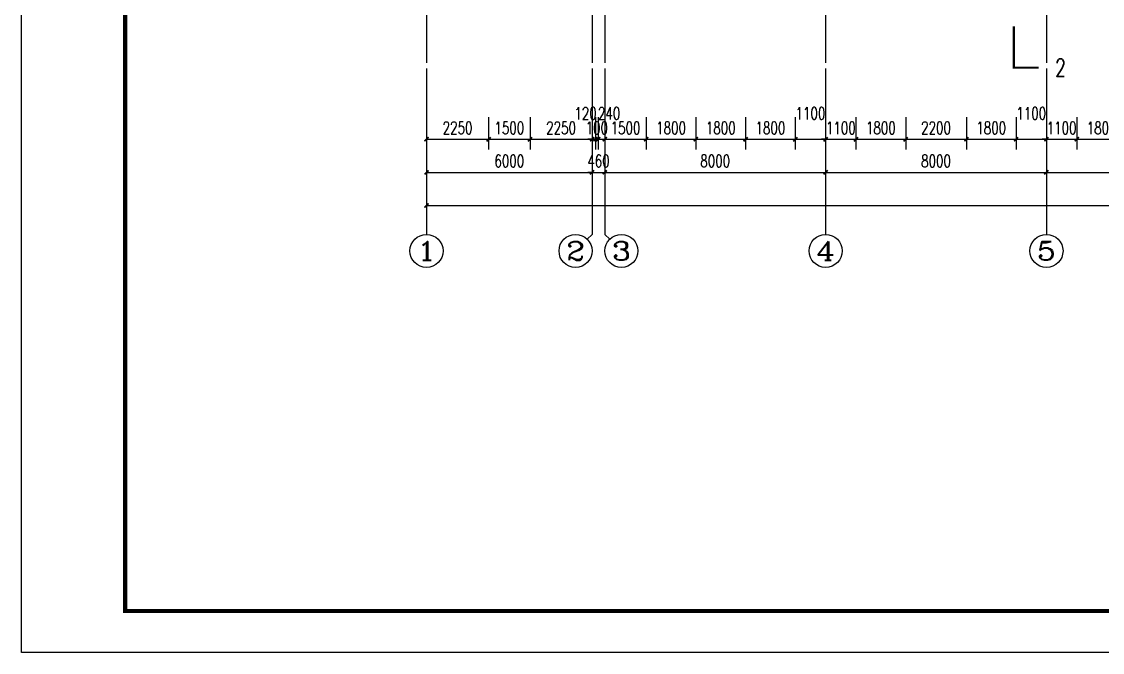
# Model space of a CAD drawing. Header units: millimetres. Extents: x 4279522 to 4437387, y 18981343 to 19528009.
# Drawn here: x 4333912 to 4373069, y 19332646 to 19355522 of the extents above; entities that cross this region are included whole.
import ezdxf
from ezdxf.enums import TextEntityAlignment as Align

# ---------------------------------------------------------------- set-up
doc = ezdxf.new("R2010")
doc.units = ezdxf.units.MM
doc.header["$LTSCALE"] = 1000
doc.header["$MEASUREMENT"] = 0
doc.linetypes.add('DOTE', pattern=[2.42, 2, -0.2, 0.02, -0.2])
doc.layers.get('Defpoints').update_dxf_attribs({"color": 1})
for name, color, linetype in [('AXIS_TEXT', 7, 'Continuous'), ('AXIS_外部', 171, 'Continuous'), ('DIM_SYMB', 165, 'Continuous'), ('DOTE', 250, 'DOTE'), ('PUB_DIM', 161, 'Continuous'), ('PUB_TEXT', 7, 'Continuous'), ('TK', 4, 'Continuous')]:
    doc.layers.add(name, color=color, linetype=linetype)
doc.styles.add('_TCH_AXIS', font='COMPLEX', dxfattribs={"bigfont": 'GBCBIG'})
doc.styles.add('_TCH_DIM_T3', font='SIMPLEX', dxfattribs={"width": 0.705882, "bigfont": 'GBCBIG'})
doc.styles.add('_TCH_LABEL', font='COMPLEX', dxfattribs={"bigfont": 'GBCBIG'})
doc.styles.add('COMPLEX', font='COMPLEX')
doc.dimstyles.new('_TCH_ARCH&&150', dxfattribs={"dimtxt": 446.25, "dimasz": 150, "dimexe": 375, "dimexo": 450, "dimgap": 189.375, "dimtad": 1, "dimdec": 0, "dimzin": 0, "dimdsep": 46, "dimtxsty": '_TCH_DIM_T3', "dimblk": 'ARCHTICK', "dimcen": 0.09, "dimclrt": 7, "dimazin": 2, "dimtfac": 1, "dimtdec": 0, "dimtix": 1, "dimtmove": 2, "dimatfit": 3, "dimfxl": 0, "dimtolj": 1, "dimtzin": 0, "dimarcsym": 0})

# ---------------------------------------------------------------- blocks, each defined once
blk = doc.blocks.new('GeYuanFrame_28677755', base_point=(18.76, 4.34))
at = {"layer": 'TK'}
blk.add_lwpolyline([(18.76, 424.34), (686.76, 424.34), (686.76, 4.34), (18.76, 4.34), (18.76, 424.34)], dxfattribs=at)
at = {"layer": 'TK', "const_width": 1}
blk.add_lwpolyline([(676.76, 414.34), (43.76, 414.34), (43.76, 14.34), (676.76, 14.34)], close=True, dxfattribs=at)
blk = doc.blocks.new('_ArchTick')
at = {"color": 0, "linetype": 'ByBlock', "const_width": 0.4}
blk.add_lwpolyline([(-0.5, -0.5), (0.5, 0.5)], dxfattribs=at)
blk = doc.blocks.new('*D420')
at = {"layer": 'Defpoints', "color": 0}
for p in [(4372142, 19352501), (4373942, 19352501), (4373942, 19351255)]:
    blk.add_point(p, dxfattribs=at)
at = {"layer": 'PUB_DIM', "color": 0, "lineweight": -2}
for p, q in [((4372142, 19352051), (4372142, 19350880)), ((4373942, 19352051), (4373942, 19350880)), ((4372142, 19351255), (4373942, 19351255))]:
    blk.add_line(p, q, dxfattribs=at)
at = {"layer": 'PUB_DIM', "color": 0, "lineweight": -2, "xscale": 150, "yscale": 150, "zscale": 150, "rotation": 180}
blk.add_blockref('_ArchTick', (4372142, 19351255), dxfattribs=at)
at = {"layer": 'PUB_DIM', "color": 0, "lineweight": -2, "xscale": 150, "yscale": 150, "zscale": 150}
blk.add_blockref('_ArchTick', (4373942, 19351255), dxfattribs=at)
at = {"layer": 'PUB_DIM', "color": 7, "insert": (4373042, 19351667), "char_height": 446.2, "attachment_point": 5, "style": '_TCH_DIM_T3'}
blk.add_mtext('\\A1;1800', dxfattribs=at)
blk = doc.blocks.new('*D421')
at = {"layer": 'Defpoints', "color": 0}
for p in [(4371042, 19352501), (4372142, 19352501), (4372142, 19351255)]:
    blk.add_point(p, dxfattribs=at)
at = {"layer": 'PUB_DIM', "color": 0, "lineweight": -2}
for p, q in [((4371042, 19352051), (4371042, 19350880)), ((4372142, 19352051), (4372142, 19350880)), ((4371042, 19351255), (4370892, 19351255)), ((4371042, 19351255), (4372142, 19351255)), ((4372142, 19351255), (4372292, 19351255))]:
    blk.add_line(p, q, dxfattribs=at)
at = {"layer": 'PUB_DIM', "color": 0, "lineweight": -2, "xscale": 150, "yscale": 150, "zscale": 150}
blk.add_blockref('_ArchTick', (4371042, 19351255), dxfattribs=at)
at = {"layer": 'PUB_DIM', "color": 0, "lineweight": -2, "xscale": 150, "yscale": 150, "zscale": 150, "rotation": 180}
blk.add_blockref('_ArchTick', (4372142, 19351255), dxfattribs=at)
at = {"layer": 'PUB_DIM', "color": 7, "insert": (4371592, 19351667), "char_height": 446.2, "attachment_point": 5, "style": '_TCH_DIM_T3'}
blk.add_mtext('\\A1;1100', dxfattribs=at)
blk = doc.blocks.new('*D422')
at = {"layer": 'Defpoints', "color": 0}
for p in [(4369942, 19352501), (4371042, 19352501), (4371042, 19351255)]:
    blk.add_point(p, dxfattribs=at)
at = {"layer": 'PUB_DIM', "color": 0, "lineweight": -2}
for p, q in [((4369942, 19352051), (4369942, 19350880)), ((4371042, 19352051), (4371042, 19350880)), ((4369942, 19351255), (4371042, 19351255))]:
    blk.add_line(p, q, dxfattribs=at)
at = {"layer": 'PUB_DIM', "color": 0, "lineweight": -2, "xscale": 150, "yscale": 150, "zscale": 150, "rotation": 180}
blk.add_blockref('_ArchTick', (4369942, 19351255), dxfattribs=at)
at = {"layer": 'PUB_DIM', "color": 0, "lineweight": -2, "xscale": 150, "yscale": 150, "zscale": 150}
blk.add_blockref('_ArchTick', (4371042, 19351255), dxfattribs=at)
at = {"layer": 'PUB_DIM', "color": 7, "insert": (4370492, 19352192), "char_height": 446.2, "attachment_point": 5, "style": '_TCH_DIM_T3'}
blk.add_mtext('\\A1;1100', dxfattribs=at)
blk = doc.blocks.new('*D423')
at = {"layer": 'Defpoints', "color": 0}
for p in [(4368142, 19352501), (4369942, 19352501), (4369942, 19351255)]:
    blk.add_point(p, dxfattribs=at)
at = {"layer": 'PUB_DIM', "color": 0, "lineweight": -2}
for p, q in [((4368142, 19352051), (4368142, 19350880)), ((4369942, 19352051), (4369942, 19350880)), ((4368142, 19351255), (4369942, 19351255))]:
    blk.add_line(p, q, dxfattribs=at)
at = {"layer": 'PUB_DIM', "color": 0, "lineweight": -2, "xscale": 150, "yscale": 150, "zscale": 150, "rotation": 180}
blk.add_blockref('_ArchTick', (4368142, 19351255), dxfattribs=at)
at = {"layer": 'PUB_DIM', "color": 0, "lineweight": -2, "xscale": 150, "yscale": 150, "zscale": 150}
blk.add_blockref('_ArchTick', (4369942, 19351255), dxfattribs=at)
at = {"layer": 'PUB_DIM', "color": 7, "insert": (4369042, 19351667), "char_height": 446.2, "attachment_point": 5, "style": '_TCH_DIM_T3'}
blk.add_mtext('\\A1;1800', dxfattribs=at)
blk = doc.blocks.new('*D424')
at = {"layer": 'Defpoints', "color": 0}
for p in [(4365942, 19352501), (4368142, 19352501), (4368142, 19351255)]:
    blk.add_point(p, dxfattribs=at)
at = {"layer": 'PUB_DIM', "color": 0, "lineweight": -2}
for p, q in [((4365942, 19352051), (4365942, 19350880)), ((4368142, 19352051), (4368142, 19350880)), ((4365942, 19351255), (4368142, 19351255))]:
    blk.add_line(p, q, dxfattribs=at)
at = {"layer": 'PUB_DIM', "color": 0, "lineweight": -2, "xscale": 150, "yscale": 150, "zscale": 150, "rotation": 180}
blk.add_blockref('_ArchTick', (4365942, 19351255), dxfattribs=at)
at = {"layer": 'PUB_DIM', "color": 0, "lineweight": -2, "xscale": 150, "yscale": 150, "zscale": 150}
blk.add_blockref('_ArchTick', (4368142, 19351255), dxfattribs=at)
at = {"layer": 'PUB_DIM', "color": 7, "insert": (4367042, 19351667), "char_height": 446.2, "attachment_point": 5, "style": '_TCH_DIM_T3'}
blk.add_mtext('\\A1;2200', dxfattribs=at)
blk = doc.blocks.new('*D425')
at = {"layer": 'Defpoints', "color": 0}
for p in [(4364142, 19352501), (4365942, 19352501), (4365942, 19351255)]:
    blk.add_point(p, dxfattribs=at)
at = {"layer": 'PUB_DIM', "color": 0, "lineweight": -2}
for p, q in [((4364142, 19352051), (4364142, 19350880)), ((4365942, 19352051), (4365942, 19350880)), ((4364142, 19351255), (4365942, 19351255))]:
    blk.add_line(p, q, dxfattribs=at)
at = {"layer": 'PUB_DIM', "color": 0, "lineweight": -2, "xscale": 150, "yscale": 150, "zscale": 150, "rotation": 180}
blk.add_blockref('_ArchTick', (4364142, 19351255), dxfattribs=at)
at = {"layer": 'PUB_DIM', "color": 0, "lineweight": -2, "xscale": 150, "yscale": 150, "zscale": 150}
blk.add_blockref('_ArchTick', (4365942, 19351255), dxfattribs=at)
at = {"layer": 'PUB_DIM', "color": 7, "insert": (4365042, 19351667), "char_height": 446.2, "attachment_point": 5, "style": '_TCH_DIM_T3'}
blk.add_mtext('\\A1;1800', dxfattribs=at)
blk = doc.blocks.new('*D426')
at = {"layer": 'Defpoints', "color": 0}
for p in [(4363042, 19352501), (4364142, 19352501), (4364142, 19351255)]:
    blk.add_point(p, dxfattribs=at)
at = {"layer": 'PUB_DIM', "color": 0, "lineweight": -2}
for p, q in [((4363042, 19352051), (4363042, 19350880)), ((4364142, 19352051), (4364142, 19350880)), ((4363042, 19351255), (4362892, 19351255)), ((4363042, 19351255), (4364142, 19351255)), ((4364142, 19351255), (4364292, 19351255))]:
    blk.add_line(p, q, dxfattribs=at)
at = {"layer": 'PUB_DIM', "color": 0, "lineweight": -2, "xscale": 150, "yscale": 150, "zscale": 150}
blk.add_blockref('_ArchTick', (4363042, 19351255), dxfattribs=at)
at = {"layer": 'PUB_DIM', "color": 0, "lineweight": -2, "xscale": 150, "yscale": 150, "zscale": 150, "rotation": 180}
blk.add_blockref('_ArchTick', (4364142, 19351255), dxfattribs=at)
at = {"layer": 'PUB_DIM', "color": 7, "insert": (4363592, 19351667), "char_height": 446.2, "attachment_point": 5, "style": '_TCH_DIM_T3'}
blk.add_mtext('\\A1;1100', dxfattribs=at)
blk = doc.blocks.new('*D427')
at = {"layer": 'Defpoints', "color": 0}
for p in [(4361942, 19352501), (4363042, 19352501), (4363042, 19351255)]:
    blk.add_point(p, dxfattribs=at)
at = {"layer": 'PUB_DIM', "color": 0, "lineweight": -2}
for p, q in [((4361942, 19352051), (4361942, 19350880)), ((4363042, 19352051), (4363042, 19350880)), ((4361942, 19351255), (4363042, 19351255))]:
    blk.add_line(p, q, dxfattribs=at)
at = {"layer": 'PUB_DIM', "color": 0, "lineweight": -2, "xscale": 150, "yscale": 150, "zscale": 150, "rotation": 180}
blk.add_blockref('_ArchTick', (4361942, 19351255), dxfattribs=at)
at = {"layer": 'PUB_DIM', "color": 0, "lineweight": -2, "xscale": 150, "yscale": 150, "zscale": 150}
blk.add_blockref('_ArchTick', (4363042, 19351255), dxfattribs=at)
at = {"layer": 'PUB_DIM', "color": 7, "insert": (4362492, 19352192), "char_height": 446.2, "attachment_point": 5, "style": '_TCH_DIM_T3'}
blk.add_mtext('\\A1;1100', dxfattribs=at)
blk = doc.blocks.new('*D428')
at = {"layer": 'Defpoints', "color": 0}
for p in [(4360142, 19352501), (4361942, 19352501), (4361942, 19351255)]:
    blk.add_point(p, dxfattribs=at)
at = {"layer": 'PUB_DIM', "color": 0, "lineweight": -2}
for p, q in [((4360142, 19352051), (4360142, 19350880)), ((4361942, 19352051), (4361942, 19350880)), ((4360142, 19351255), (4361942, 19351255))]:
    blk.add_line(p, q, dxfattribs=at)
at = {"layer": 'PUB_DIM', "color": 0, "lineweight": -2, "xscale": 150, "yscale": 150, "zscale": 150, "rotation": 180}
blk.add_blockref('_ArchTick', (4360142, 19351255), dxfattribs=at)
at = {"layer": 'PUB_DIM', "color": 0, "lineweight": -2, "xscale": 150, "yscale": 150, "zscale": 150}
blk.add_blockref('_ArchTick', (4361942, 19351255), dxfattribs=at)
at = {"layer": 'PUB_DIM', "color": 7, "insert": (4361042, 19351667), "char_height": 446.2, "attachment_point": 5, "style": '_TCH_DIM_T3'}
blk.add_mtext('\\A1;1800', dxfattribs=at)
blk = doc.blocks.new('*D429')
at = {"layer": 'Defpoints', "color": 0}
for p in [(4358342, 19352501), (4360142, 19352501), (4360142, 19351255)]:
    blk.add_point(p, dxfattribs=at)
at = {"layer": 'PUB_DIM', "color": 0, "lineweight": -2}
for p, q in [((4358342, 19352051), (4358342, 19350880)), ((4360142, 19352051), (4360142, 19350880)), ((4358342, 19351255), (4360142, 19351255))]:
    blk.add_line(p, q, dxfattribs=at)
at = {"layer": 'PUB_DIM', "color": 0, "lineweight": -2, "xscale": 150, "yscale": 150, "zscale": 150, "rotation": 180}
blk.add_blockref('_ArchTick', (4358342, 19351255), dxfattribs=at)
at = {"layer": 'PUB_DIM', "color": 0, "lineweight": -2, "xscale": 150, "yscale": 150, "zscale": 150}
blk.add_blockref('_ArchTick', (4360142, 19351255), dxfattribs=at)
at = {"layer": 'PUB_DIM', "color": 7, "insert": (4359242, 19351667), "char_height": 446.2, "attachment_point": 5, "style": '_TCH_DIM_T3'}
blk.add_mtext('\\A1;1800', dxfattribs=at)
blk = doc.blocks.new('*D430')
at = {"layer": 'Defpoints', "color": 0}
for p in [(4356542, 19352501), (4358342, 19352501), (4358342, 19351255)]:
    blk.add_point(p, dxfattribs=at)
at = {"layer": 'PUB_DIM', "color": 0, "lineweight": -2}
for p, q in [((4356542, 19352051), (4356542, 19350880)), ((4358342, 19352051), (4358342, 19350880)), ((4356542, 19351255), (4358342, 19351255))]:
    blk.add_line(p, q, dxfattribs=at)
at = {"layer": 'PUB_DIM', "color": 0, "lineweight": -2, "xscale": 150, "yscale": 150, "zscale": 150, "rotation": 180}
blk.add_blockref('_ArchTick', (4356542, 19351255), dxfattribs=at)
at = {"layer": 'PUB_DIM', "color": 0, "lineweight": -2, "xscale": 150, "yscale": 150, "zscale": 150}
blk.add_blockref('_ArchTick', (4358342, 19351255), dxfattribs=at)
at = {"layer": 'PUB_DIM', "color": 7, "insert": (4357442, 19351667), "char_height": 446.2, "attachment_point": 5, "style": '_TCH_DIM_T3'}
blk.add_mtext('\\A1;1800', dxfattribs=at)
blk = doc.blocks.new('*D431')
at = {"layer": 'Defpoints', "color": 0}
for p in [(4355042, 19352501), (4356542, 19352501), (4356542, 19351255)]:
    blk.add_point(p, dxfattribs=at)
at = {"layer": 'PUB_DIM', "color": 0, "lineweight": -2}
for p, q in [((4355042, 19352051), (4355042, 19350880)), ((4356542, 19352051), (4356542, 19350880)), ((4355042, 19351255), (4356542, 19351255))]:
    blk.add_line(p, q, dxfattribs=at)
at = {"layer": 'PUB_DIM', "color": 0, "lineweight": -2, "xscale": 150, "yscale": 150, "zscale": 150, "rotation": 180}
blk.add_blockref('_ArchTick', (4355042, 19351255), dxfattribs=at)
at = {"layer": 'PUB_DIM', "color": 0, "lineweight": -2, "xscale": 150, "yscale": 150, "zscale": 150}
blk.add_blockref('_ArchTick', (4356542, 19351255), dxfattribs=at)
at = {"layer": 'PUB_DIM', "color": 7, "insert": (4355792, 19351667), "char_height": 446.2, "attachment_point": 5, "style": '_TCH_DIM_T3'}
blk.add_mtext('\\A1;1500', dxfattribs=at)
blk = doc.blocks.new('*D432')
at = {"layer": 'Defpoints', "color": 0}
for p in [(4354802, 19352501), (4355042, 19352501), (4355042, 19351255)]:
    blk.add_point(p, dxfattribs=at)
at = {"layer": 'PUB_DIM', "color": 0, "lineweight": -2}
for p, q in [((4354802, 19352051), (4354802, 19350880)), ((4355042, 19352051), (4355042, 19350880)), ((4354802, 19351255), (4354652, 19351255)), ((4354802, 19351255), (4355042, 19351255)), ((4355042, 19351255), (4355192, 19351255))]:
    blk.add_line(p, q, dxfattribs=at)
at = {"layer": 'PUB_DIM', "color": 0, "lineweight": -2, "xscale": 150, "yscale": 150, "zscale": 150}
blk.add_blockref('_ArchTick', (4354802, 19351255), dxfattribs=at)
at = {"layer": 'PUB_DIM', "color": 0, "lineweight": -2, "xscale": 150, "yscale": 150, "zscale": 150, "rotation": 180}
blk.add_blockref('_ArchTick', (4355042, 19351255), dxfattribs=at)
at = {"layer": 'PUB_DIM', "color": 7, "insert": (4355197, 19352192), "char_height": 446.2, "attachment_point": 5, "style": '_TCH_DIM_T3'}
blk.add_mtext('\\A1;240', dxfattribs=at)
blk = doc.blocks.new('*D433')
at = {"layer": 'Defpoints', "color": 0}
for p in [(4354702, 19352501), (4354802, 19352501), (4354802, 19351255)]:
    blk.add_point(p, dxfattribs=at)
at = {"layer": 'PUB_DIM', "color": 0, "lineweight": -2}
for p, q in [((4354702, 19352051), (4354702, 19350880)), ((4354802, 19352051), (4354802, 19350880)), ((4354702, 19351255), (4354552, 19351255)), ((4354702, 19351255), (4354802, 19351255)), ((4354802, 19351255), (4354952, 19351255))]:
    blk.add_line(p, q, dxfattribs=at)
at = {"layer": 'PUB_DIM', "color": 0, "lineweight": -2, "xscale": 150, "yscale": 150, "zscale": 150}
blk.add_blockref('_ArchTick', (4354702, 19351255), dxfattribs=at)
at = {"layer": 'PUB_DIM', "color": 0, "lineweight": -2, "xscale": 150, "yscale": 150, "zscale": 150, "rotation": 180}
blk.add_blockref('_ArchTick', (4354802, 19351255), dxfattribs=at)
at = {"layer": 'PUB_DIM', "color": 7, "insert": (4354752, 19351667), "char_height": 446.2, "attachment_point": 5, "style": '_TCH_DIM_T3'}
blk.add_mtext('\\A1;100', dxfattribs=at)
blk = doc.blocks.new('*D434')
at = {"layer": 'Defpoints', "color": 0}
for p in [(4354582, 19352501), (4354702, 19352501), (4354702, 19351255)]:
    blk.add_point(p, dxfattribs=at)
at = {"layer": 'PUB_DIM', "color": 0, "lineweight": -2}
for p, q in [((4354582, 19352051), (4354582, 19350880)), ((4354702, 19352051), (4354702, 19350880)), ((4354582, 19351255), (4354432, 19351255)), ((4354582, 19351255), (4354702, 19351255)), ((4354702, 19351255), (4354852, 19351255))]:
    blk.add_line(p, q, dxfattribs=at)
at = {"layer": 'PUB_DIM', "color": 0, "lineweight": -2, "xscale": 150, "yscale": 150, "zscale": 150}
blk.add_blockref('_ArchTick', (4354582, 19351255), dxfattribs=at)
at = {"layer": 'PUB_DIM', "color": 0, "lineweight": -2, "xscale": 150, "yscale": 150, "zscale": 150, "rotation": 180}
blk.add_blockref('_ArchTick', (4354702, 19351255), dxfattribs=at)
at = {"layer": 'PUB_DIM', "color": 7, "insert": (4354344, 19352192), "char_height": 446.2, "attachment_point": 5, "style": '_TCH_DIM_T3'}
blk.add_mtext('\\A1;120', dxfattribs=at)
blk = doc.blocks.new('*D435')
at = {"layer": 'Defpoints', "color": 0}
for p in [(4352332, 19352501), (4354582, 19352501), (4354582, 19351255)]:
    blk.add_point(p, dxfattribs=at)
at = {"layer": 'PUB_DIM', "color": 0, "lineweight": -2}
for p, q in [((4352332, 19352051), (4352332, 19350880)), ((4354582, 19352051), (4354582, 19350880)), ((4352332, 19351255), (4354582, 19351255))]:
    blk.add_line(p, q, dxfattribs=at)
at = {"layer": 'PUB_DIM', "color": 0, "lineweight": -2, "xscale": 150, "yscale": 150, "zscale": 150, "rotation": 180}
blk.add_blockref('_ArchTick', (4352332, 19351255), dxfattribs=at)
at = {"layer": 'PUB_DIM', "color": 0, "lineweight": -2, "xscale": 150, "yscale": 150, "zscale": 150}
blk.add_blockref('_ArchTick', (4354582, 19351255), dxfattribs=at)
at = {"layer": 'PUB_DIM', "color": 7, "insert": (4353457, 19351667), "char_height": 446.2, "attachment_point": 5, "style": '_TCH_DIM_T3'}
blk.add_mtext('\\A1;2250', dxfattribs=at)
blk = doc.blocks.new('*D436')
at = {"layer": 'Defpoints', "color": 0}
for p in [(4350832, 19352501), (4352332, 19352501), (4352332, 19351255)]:
    blk.add_point(p, dxfattribs=at)
at = {"layer": 'PUB_DIM', "color": 0, "lineweight": -2}
for p, q in [((4350832, 19352051), (4350832, 19350880)), ((4352332, 19352051), (4352332, 19350880)), ((4350832, 19351255), (4352332, 19351255))]:
    blk.add_line(p, q, dxfattribs=at)
at = {"layer": 'PUB_DIM', "color": 0, "lineweight": -2, "xscale": 150, "yscale": 150, "zscale": 150, "rotation": 180}
blk.add_blockref('_ArchTick', (4350832, 19351255), dxfattribs=at)
at = {"layer": 'PUB_DIM', "color": 0, "lineweight": -2, "xscale": 150, "yscale": 150, "zscale": 150}
blk.add_blockref('_ArchTick', (4352332, 19351255), dxfattribs=at)
at = {"layer": 'PUB_DIM', "color": 7, "insert": (4351582, 19351667), "char_height": 446.2, "attachment_point": 5, "style": '_TCH_DIM_T3'}
blk.add_mtext('\\A1;1500', dxfattribs=at)
blk = doc.blocks.new('*D437')
at = {"layer": 'Defpoints', "color": 0}
for p in [(4348582, 19352501), (4350832, 19352501), (4350832, 19351255)]:
    blk.add_point(p, dxfattribs=at)
at = {"layer": 'PUB_DIM', "color": 0, "lineweight": -2}
for p, q in [((4348582, 19352051), (4348582, 19350880)), ((4350832, 19352051), (4350832, 19350880)), ((4348582, 19351255), (4350832, 19351255))]:
    blk.add_line(p, q, dxfattribs=at)
at = {"layer": 'PUB_DIM', "color": 0, "lineweight": -2, "xscale": 150, "yscale": 150, "zscale": 150, "rotation": 180}
blk.add_blockref('_ArchTick', (4348582, 19351255), dxfattribs=at)
at = {"layer": 'PUB_DIM', "color": 0, "lineweight": -2, "xscale": 150, "yscale": 150, "zscale": 150}
blk.add_blockref('_ArchTick', (4350832, 19351255), dxfattribs=at)
at = {"layer": 'PUB_DIM', "color": 7, "insert": (4349707, 19351667), "char_height": 446.2, "attachment_point": 5, "style": '_TCH_DIM_T3'}
blk.add_mtext('\\A1;2250', dxfattribs=at)
blk = doc.blocks.new('*D472')
at = {"layer": 'AXIS_外部', "color": 0, "lineweight": -2}
for p, q in [((4348582, 19353355), (4348582, 19349680)), ((4354582, 19353355), (4354582, 19349680)), ((4348582, 19350055), (4354582, 19350055))]:
    blk.add_line(p, q, dxfattribs=at)
at = {"layer": 'Defpoints', "color": 0}
for p in [(4348582, 19353805), (4354582, 19353805), (4354582, 19350055)]:
    blk.add_point(p, dxfattribs=at)
at = {"layer": 'AXIS_外部', "color": 0, "lineweight": -2, "xscale": 150, "yscale": 150, "zscale": 150, "rotation": 180}
blk.add_blockref('_ArchTick', (4348582, 19350055), dxfattribs=at)
at = {"layer": 'AXIS_外部', "color": 0, "lineweight": -2, "xscale": 150, "yscale": 150, "zscale": 150}
blk.add_blockref('_ArchTick', (4354582, 19350055), dxfattribs=at)
at = {"layer": 'AXIS_外部', "color": 7, "insert": (4351582, 19350467), "char_height": 446.2, "attachment_point": 5, "style": '_TCH_DIM_T3'}
blk.add_mtext('\\A1;6000', dxfattribs=at)
blk = doc.blocks.new('*D473')
at = {"layer": 'AXIS_外部', "color": 0, "lineweight": -2}
for p, q in [((4354582, 19353355), (4354582, 19349680)), ((4355042, 19353355), (4355042, 19349680)), ((4354582, 19350055), (4354432, 19350055)), ((4354582, 19350055), (4355042, 19350055)), ((4355042, 19350055), (4355192, 19350055))]:
    blk.add_line(p, q, dxfattribs=at)
at = {"layer": 'Defpoints', "color": 0}
for p in [(4354582, 19353805), (4355042, 19353805), (4355042, 19350055)]:
    blk.add_point(p, dxfattribs=at)
at = {"layer": 'AXIS_外部', "color": 0, "lineweight": -2, "xscale": 150, "yscale": 150, "zscale": 150}
blk.add_blockref('_ArchTick', (4354582, 19350055), dxfattribs=at)
at = {"layer": 'AXIS_外部', "color": 0, "lineweight": -2, "xscale": 150, "yscale": 150, "zscale": 150, "rotation": 180}
blk.add_blockref('_ArchTick', (4355042, 19350055), dxfattribs=at)
at = {"layer": 'AXIS_外部', "color": 7, "insert": (4354812, 19350467), "char_height": 446.2, "attachment_point": 5, "style": '_TCH_DIM_T3'}
blk.add_mtext('\\A1;460', dxfattribs=at)
blk = doc.blocks.new('*D474')
at = {"layer": 'AXIS_外部', "color": 0, "lineweight": -2}
for p, q in [((4355042, 19353355), (4355042, 19349680)), ((4363042, 19353355), (4363042, 19349680)), ((4355042, 19350055), (4363042, 19350055))]:
    blk.add_line(p, q, dxfattribs=at)
at = {"layer": 'Defpoints', "color": 0}
for p in [(4355042, 19353805), (4363042, 19353805), (4363042, 19350055)]:
    blk.add_point(p, dxfattribs=at)
at = {"layer": 'AXIS_外部', "color": 0, "lineweight": -2, "xscale": 150, "yscale": 150, "zscale": 150, "rotation": 180}
blk.add_blockref('_ArchTick', (4355042, 19350055), dxfattribs=at)
at = {"layer": 'AXIS_外部', "color": 0, "lineweight": -2, "xscale": 150, "yscale": 150, "zscale": 150}
blk.add_blockref('_ArchTick', (4363042, 19350055), dxfattribs=at)
at = {"layer": 'AXIS_外部', "color": 7, "insert": (4359042, 19350467), "char_height": 446.2, "attachment_point": 5, "style": '_TCH_DIM_T3'}
blk.add_mtext('\\A1;8000', dxfattribs=at)
blk = doc.blocks.new('*D475')
at = {"layer": 'AXIS_外部', "color": 0, "lineweight": -2}
for p, q in [((4363042, 19353355), (4363042, 19349680)), ((4371042, 19353355), (4371042, 19349680)), ((4363042, 19350055), (4371042, 19350055))]:
    blk.add_line(p, q, dxfattribs=at)
at = {"layer": 'Defpoints', "color": 0}
for p in [(4363042, 19353805), (4371042, 19353805), (4371042, 19350055)]:
    blk.add_point(p, dxfattribs=at)
at = {"layer": 'AXIS_外部', "color": 0, "lineweight": -2, "xscale": 150, "yscale": 150, "zscale": 150, "rotation": 180}
blk.add_blockref('_ArchTick', (4363042, 19350055), dxfattribs=at)
at = {"layer": 'AXIS_外部', "color": 0, "lineweight": -2, "xscale": 150, "yscale": 150, "zscale": 150}
blk.add_blockref('_ArchTick', (4371042, 19350055), dxfattribs=at)
at = {"layer": 'AXIS_外部', "color": 7, "insert": (4367042, 19350467), "char_height": 446.2, "attachment_point": 5, "style": '_TCH_DIM_T3'}
blk.add_mtext('\\A1;8000', dxfattribs=at)
blk = doc.blocks.new('*D476')
at = {"layer": 'AXIS_外部', "color": 0, "lineweight": -2}
for p, q in [((4371042, 19353355), (4371042, 19349680)), ((4379042, 19353355), (4379042, 19349680)), ((4371042, 19350055), (4379042, 19350055))]:
    blk.add_line(p, q, dxfattribs=at)
at = {"layer": 'Defpoints', "color": 0}
for p in [(4371042, 19353805), (4379042, 19353805), (4379042, 19350055)]:
    blk.add_point(p, dxfattribs=at)
at = {"layer": 'AXIS_外部', "color": 0, "lineweight": -2, "xscale": 150, "yscale": 150, "zscale": 150, "rotation": 180}
blk.add_blockref('_ArchTick', (4371042, 19350055), dxfattribs=at)
at = {"layer": 'AXIS_外部', "color": 0, "lineweight": -2, "xscale": 150, "yscale": 150, "zscale": 150}
blk.add_blockref('_ArchTick', (4379042, 19350055), dxfattribs=at)
at = {"layer": 'AXIS_外部', "color": 7, "insert": (4375042, 19350467), "char_height": 446.2, "attachment_point": 5, "style": '_TCH_DIM_T3'}
blk.add_mtext('\\A1;8000', dxfattribs=at)
blk = doc.blocks.new('*D482')
at = {"layer": 'AXIS_外部', "color": 0, "lineweight": -2}
for p, q in [((4348582, 19353355), (4348582, 19348480)), ((4411282, 19353355), (4411282, 19348480)), ((4348582, 19348855), (4411282, 19348855))]:
    blk.add_line(p, q, dxfattribs=at)
at = {"layer": 'Defpoints', "color": 0}
for p in [(4348582, 19353805), (4411282, 19353805), (4411282, 19348855)]:
    blk.add_point(p, dxfattribs=at)
at = {"layer": 'AXIS_外部', "color": 0, "lineweight": -2, "xscale": 150, "yscale": 150, "zscale": 150, "rotation": 180}
blk.add_blockref('_ArchTick', (4348582, 19348855), dxfattribs=at)
at = {"layer": 'AXIS_外部', "color": 0, "lineweight": -2, "xscale": 150, "yscale": 150, "zscale": 150}
blk.add_blockref('_ArchTick', (4411282, 19348855), dxfattribs=at)
at = {"layer": 'AXIS_外部', "color": 7, "insert": (4379932, 19349267), "char_height": 446.2, "attachment_point": 5, "style": '_TCH_DIM_T3'}
blk.add_mtext('\\A1;62700', dxfattribs=at)
blk = doc.blocks.new('_AXISO')
blk.add_circle((0, 0), 0.5)
at = {"layer": 'AXIS_TEXT', "style": 'COMPLEX', "width": 1.041667}
blk.add_attdef('A', text='', height=0.56, dxfattribs=at).set_placement((-0.25, -0.28), (0.25, -0.28), align=Align.FIT)

msp = doc.modelspace()

# ---------------------------------------------------------------- linework, layer by layer
at = {"layer": 'AXIS_外部'}
for p, q in [((4348582.2, 19353804.9), (4348582.2, 19347804.9)), ((4354582.2, 19353804.9), (4354582.2, 19347804.9)), ((4355042.2, 19353804.9), (4355042.2, 19347804.9)), ((4363042.2, 19353804.9), (4363042.2, 19347804.9)), ((4371042.2, 19353804.9), (4371042.2, 19347804.9)), ((4354406.5, 19347629.2), (4354582.2, 19347804.9)), ((4355218, 19347629.2), (4355042.2, 19347804.9))]:
    msp.add_line(p, q, dxfattribs=at)
at = {"layer": 'DIM_SYMB', "const_width": 75}
msp.add_lwpolyline([(4369859.7, 19355352.6), (4369859.7, 19353852.6), (4370759.7, 19353852.6)], dxfattribs=at)
at = {"layer": 'DOTE'}
for p, q in [((4348582.2, 19377804.9), (4348582.2, 19353804.9)), ((4354582.2, 19377804.9), (4354582.2, 19353804.9)), ((4355042.2, 19377804.9), (4355042.2, 19353804.9)), ((4363042.2, 19377804.9), (4363042.2, 19353804.9)), ((4371042.2, 19377804.9), (4371042.2, 19353804.9))]:
    msp.add_line(p, q, dxfattribs=at)

# ---------------------------------------------------------------- block references
at = {"xscale": 150, "yscale": 150, "zscale": 150}
msp.add_blockref('GeYuanFrame_28677755', (4333912, 19332646.3), dxfattribs=at)
at = {"layer": 'AXIS_外部'}
ref = msp.add_blockref('_AXISO', (4348582.2, 19347204.9), dxfattribs=dict(at, xscale=1200, yscale=1200, zscale=1200))
ref.add_attrib('A', '1', dxfattribs={"layer": 'AXIS_TEXT', "height": 678.8, "style": '_TCH_AXIS', "width": 2.333333}).set_placement((4348242.8, 19346865.5), (4348921.6, 19346865.5), align=Align.FIT)
ref = msp.add_blockref('_AXISO', (4353982.2, 19347204.9), dxfattribs=dict(at, xscale=1200, yscale=1200, zscale=1200))
ref.add_attrib('A', '2', dxfattribs={"layer": 'AXIS_TEXT', "height": 678.8, "style": '_TCH_AXIS', "width": 1.5}).set_placement((4353642.8, 19346865.5), (4354321.6, 19346865.5), align=Align.FIT)
ref = msp.add_blockref('_AXISO', (4355642.2, 19347204.9), dxfattribs=dict(at, xscale=1200, yscale=1200, zscale=1200))
ref.add_attrib('A', '3', dxfattribs={"layer": 'AXIS_TEXT', "height": 678.8, "style": '_TCH_AXIS', "width": 1.5}).set_placement((4355302.8, 19346865.5), (4355981.6, 19346865.5), align=Align.FIT)
ref = msp.add_blockref('_AXISO', (4363042.2, 19347204.9), dxfattribs=dict(at, xscale=1200, yscale=1200, zscale=1200))
ref.add_attrib('A', '4', dxfattribs={"layer": 'AXIS_TEXT', "height": 678.8, "style": '_TCH_AXIS', "width": 1.3125}).set_placement((4362702.8, 19346865.5), (4363381.6, 19346865.5), align=Align.FIT)
ref = msp.add_blockref('_AXISO', (4371042.2, 19347204.9), dxfattribs=dict(at, xscale=1200, yscale=1200, zscale=1200))
ref.add_attrib('A', '5', dxfattribs={"layer": 'AXIS_TEXT', "height": 678.8, "style": '_TCH_AXIS', "width": 1.5}).set_placement((4370702.8, 19346865.5), (4371381.6, 19346865.5), align=Align.FIT)

# ---------------------------------------------------------------- texts
at = {"layer": 'PUB_TEXT', "style": '_TCH_LABEL', "width": 0.705882}
msp.add_text('2', height=637.5, dxfattribs=at).set_placement((4371359.7, 19353533.9))

# ---------------------------------------------------------------- dimensions: what is measured, and where the dimension line sits
at = {"layer": 'AXIS_外部'}
for p1, p2, distance, picture, middle in [((4348582.2, 19353804.9), (4354582.2, 19353804.9), -3750, '*D472', (4351582.2, 19350467.4)), ((4348582.2, 19353804.9), (4411282.2, 19353804.9), -4950, '*D482', (4379932.2, 19349267.4)), ((4354582.2, 19353804.9), (4355042.2, 19353804.9), -3750, '*D473', (4354812.2, 19350467.4)), ((4355042.2, 19353804.9), (4363042.2, 19353804.9), -3750, '*D474', (4359042.2, 19350467.4)), ((4363042.2, 19353804.9), (4371042.2, 19353804.9), -3750, '*D475', (4367042.2, 19350467.4)), ((4371042.2, 19353804.9), (4379042.2, 19353804.9), -3750, '*D476', (4375042.2, 19350467.4))]:
    dim = msp.add_aligned_dim(p1=p1, p2=p2, distance=distance, dimstyle='_TCH_ARCH&&150', dxfattribs=at)
    dim.commit()
    dim.dimension.update_dxf_attribs({"geometry": picture, "text_midpoint": middle})
at = {"layer": 'PUB_DIM'}
for p1, p2, picture, middle in [((4348582.2, 19352500.7), (4350832.2, 19352500.7), '*D437', (4349707.2, 19351667.4)), ((4350832.2, 19352500.7), (4352332.2, 19352500.7), '*D436', (4351582.2, 19351667.4)), ((4352332.2, 19352500.7), (4354582.2, 19352500.7), '*D435', (4353457.2, 19351667.4)), ((4354702.2, 19352500.7), (4354802.2, 19352500.7), '*D433', (4354752.2, 19351667.4)), ((4355042.2, 19352500.7), (4356542.2, 19352500.7), '*D431', (4355792.2, 19351667.4)), ((4356542.2, 19352500.7), (4358342.2, 19352500.7), '*D430', (4357442.2, 19351667.4)), ((4358342.2, 19352500.7), (4360142.2, 19352500.7), '*D429', (4359242.2, 19351667.4)), ((4360142.2, 19352500.7), (4361942.2, 19352500.7), '*D428', (4361042.2, 19351667.4)), ((4363042.2, 19352500.7), (4364142.2, 19352500.7), '*D426', (4363592.2, 19351667.4)), ((4364142.2, 19352500.7), (4365942.2, 19352500.7), '*D425', (4365042.2, 19351667.4)), ((4365942.2, 19352500.7), (4368142.2, 19352500.7), '*D424', (4367042.2, 19351667.4)), ((4368142.2, 19352500.7), (4369942.2, 19352500.7), '*D423', (4369042.2, 19351667.4)), ((4371042.2, 19352500.7), (4372142.2, 19352500.7), '*D421', (4371592.2, 19351667.4)), ((4372142.2, 19352500.7), (4373942.2, 19352500.7), '*D420', (4373042.2, 19351667.4))]:
    dim = msp.add_aligned_dim(p1=p1, p2=p2, distance=-1245.8, dimstyle='_TCH_ARCH&&150', dxfattribs=at)
    dim.commit()
    dim.dimension.update_dxf_attribs({"geometry": picture, "text_midpoint": middle})
for base, p1, p2, picture, middle in [((4354702.2, 19351254.9), (4354582.2, 19352500.7), (4354702.2, 19352500.7), '*D434', (4354343.6, 19352192.4)), ((4355042.2, 19351254.9), (4354802.2, 19352500.7), (4355042.2, 19352500.7), '*D432', (4355196.7, 19352192.4)), ((4363042.2, 19351254.9), (4361942.2, 19352500.7), (4363042.2, 19352500.7), '*D427', (4362492.2, 19352192.4)), ((4371042.2, 19351254.9), (4369942.2, 19352500.7), (4371042.2, 19352500.7), '*D422', (4370492.2, 19352192.4))]:
    dim = msp.add_linear_dim(base=base, p1=p1, p2=p2, angle=0, dimstyle='_TCH_ARCH&&150', dxfattribs=at)
    dim.commit()
    dim.dimension.update_dxf_attribs({"geometry": picture, "text_midpoint": middle, "dimtype": 129})

doc.saveas('drawing.dxf')
